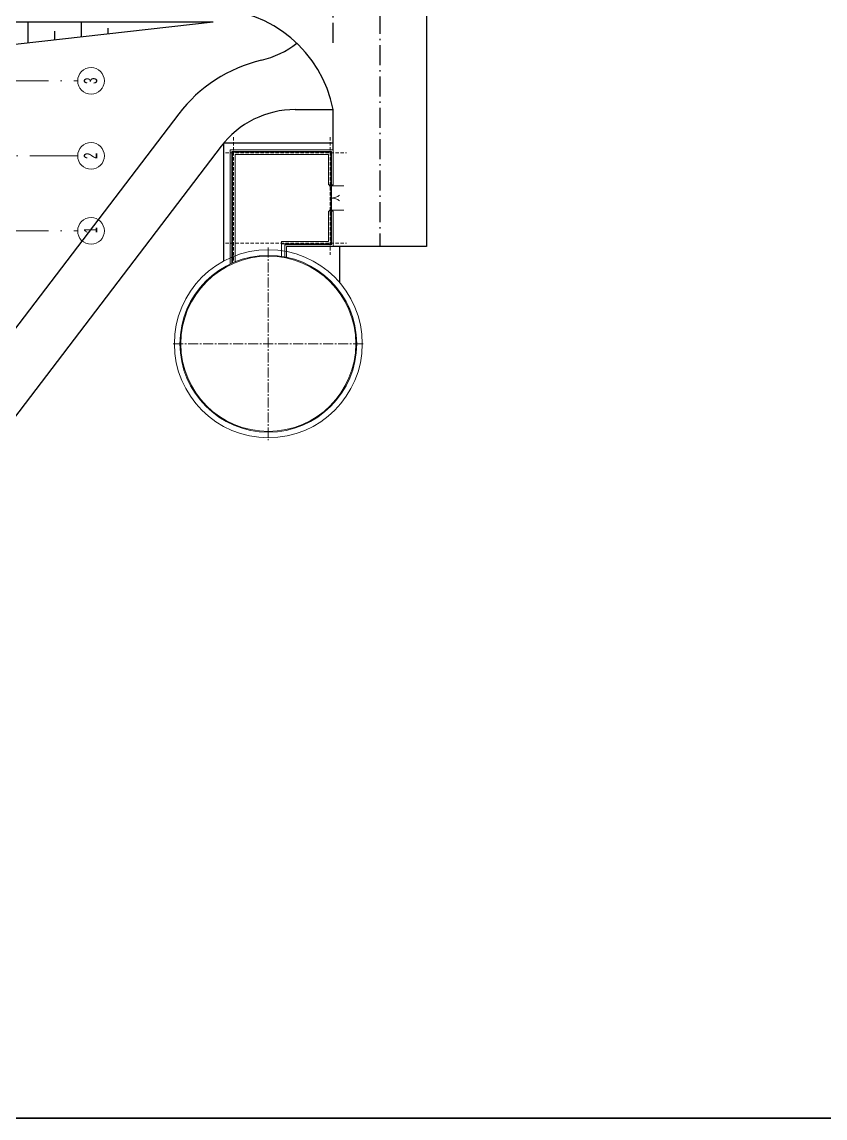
# Model space of a CAD drawing. Extents: x 6529560 to 6558080, y 5579316 to 5588131.
# Drawn here: x 6543630.5 to 6543690.8, y 5579440.5 to 5579522.6 of the extents above; entities that cross this region are included whole.
import ezdxf

# ---------------------------------------------------------------- set-up
doc = ezdxf.new("R2010")
doc.units = 0
doc.header["$MEASUREMENT"] = 0
for name, pattern in [('ACAD_ISO10W100', [18, 12, -3, 0, -3]), ('DCD Osie', [9, 6, -1.5, 0, -1.5]), ('xref_pompownia schenker$0$CENTER2', [1.125, 0.75, -0.125, 0.125, -0.125]), ('xref_pompownia schenker$0$HIDDEN', [0.375, 0.25, -0.125])]:
    doc.linetypes.add(name, pattern=pattern)
doc.layers.get('0').update_dxf_attribs({"color": 2, "linetype": 'CONTINUOUS', "lineweight": 5})
for name, color, linetype, lineweight in [('arch_droga', 1, 'CONTINUOUS', 25), ('arch_osie', 181, 'CONTINUOUS', 5), ('arch_powierzchnia', 6, 'CONTINUOUS', 35), ('arch_sciany zewnętrzne', 94, 'CONTINUOUS', 18)]:
    doc.layers.add(name, color=color, linetype=linetype, lineweight=lineweight)
doc.layers.add('arch_osie opisy', color=1, linetype='CONTINUOUS')
doc.layers.add('R_skarpa', color=2, linetype='CONTINUOUS')
doc.styles.get("Standard").update_dxf_attribs({"font": 'arial.ttf', "width": 0.75})

# ---------------------------------------------------------------- blocks, each defined once
blk = doc.blocks.new('ZT_z_opisami')
at = {"layer": 'arch_droga', "color": 7, "linetype": 'DCD Osie', "ltscale": 0.25}
for p, q in [((6540979.165, 5579539.792), (6540979.165, 5579428.354)), ((6540975.665, 5579443.637), (6540975.665, 5579471.637))]:
    blk.add_line(p, q, dxfattribs=at)
at = {"layer": 'arch_droga', "color": 7}
for p, q in [((6540982.665, 5579531.322, -6.54), (6540982.665, 5579428.354, -6.54)), ((6540964.081, 5579438.293), (6540948.66, 5579418.083)), ((6540972.826, 5579438.62), (6540975.665, 5579438.62)), ((6540975.665, 5579435.594, -6.54), (6540975.665, 5579438.62)), ((6540967.261, 5579435.866), (6540947.64, 5579410.152)), ((6540982.665, 5579428.354, -6.54), (6540975.668, 5579428.354, -6.54))]:
    blk.add_line(p, q, dxfattribs=at)
at = {"layer": 'arch_droga', "color": 7, "linetype": 'Continuous'}
for p, q in [((6540967.434, 5579436.084), (6540967.434, 5579427.247)), ((6540975.665, 5579436.092), (6540967.442, 5579436.093)), ((6540976.166, 5579425.621), (6540976.167, 5579428.354))]:
    blk.add_line(p, q, dxfattribs=at)
at = {"layer": 'arch_droga', "color": 7}
for centre, radius, start, end in [((6540966.522, 5579436.861, 19.621), 9.311, 10.88765, 89.38781), ((6540968.665, 5579449.132), 7, 283.36483, 307.74349), ((6540972.826, 5579431.62), 11, 103.36483, 142.65485), ((6540972.826, 5579431.62), 7, 90, 142.65485)]:
    blk.add_arc(centre, radius, start, end, dxfattribs=at)
at = {"layer": 'R_skarpa', "color": 7}
for p, q in [((6540966.665, 5579445.172, -6.54), (6540947.665, 5579445.172, -6.54)), ((6540966.665, 5579445.172, -6.54), (6540947.665, 5579443.022, -6.54)), ((6540952.793, 5579443.602, -6.54), (6540952.793, 5579445.172, -6.54)), ((6540954.793, 5579443.828, -6.54), (6540954.793, 5579444.5, -6.54)), ((6540956.793, 5579444.055, -6.54), (6540956.793, 5579445.172, -6.54)), ((6540958.793, 5579444.281, -6.54), (6540958.793, 5579444.726, -6.54))]:
    blk.add_line(p, q, dxfattribs=at)
blk = doc.blocks.new('pompownia 1')
at = {"layer": 'arch_sciany zewnętrzne', "linetype": 'xref_pompownia schenker$0$CENTER2'}
for p, q in [((3605105.36, 6073341.844), (3605105.36, 6073327.56)), ((3605098.137, 6073334.716), (3605112.583, 6073334.716))]:
    blk.add_line(p, q, dxfattribs=at)
at = {"layer": 'arch_sciany zewnętrzne'}
for p, q in [((3605090.817, 6073337.576), (3605090.817, 6073329.846)), ((3605099.382, 6073337.576), (3605090.817, 6073337.576)), ((3605090.937, 6073337.306), (3605090.937, 6073337.462)), ((3605090.937, 6073329.966), (3605090.937, 6073337.456)), ((3605090.937, 6073337.456), (3605099.326, 6073337.456)), ((3605099.306, 6073337.413), (3605090.937, 6073337.413)), ((3605090.997, 6073337.413), (3605090.997, 6073330.018)), ((3605094.133, 6073337.413), (3605090.997, 6073337.413)), ((3605091.174, 6073330.206), (3605091.174, 6073337.216)), ((3605091.174, 6073337.216), (3605099.222, 6073337.216)), ((3605097.694, 6073333.716), (3605097.694, 6073330.206)), ((3605098.809, 6073333.716), (3605097.694, 6073333.716)), ((3605097.868, 6073333.716), (3605097.868, 6073330.018)), ((3605097.937, 6073333.476), (3605097.937, 6073329.966)), ((3605098.85, 6073333.476), (3605097.937, 6073333.476)), ((3605098.057, 6073333.356), (3605098.057, 6073333.066)), ((3605098.057, 6073333.356), (3605098.874, 6073333.356)), ((3605098.057, 6073333.066), (3605098.057, 6073329.846)), ((3605090.937, 6073329.966), (3605090.937, 6073330.122)), ((3605093.439, 6073330.206), (3605091.174, 6073330.206)), ((3605093.439, 6073329.846), (3605093.439, 6073330.206)), ((3605093.534, 6073330.126), (3605093.439, 6073330.126)), ((3605093.439, 6073330.126), (3605093.439, 6073329.966)), ((3605093.534, 6073330.007), (3605093.534, 6073330.126)), ((3605097.694, 6073330.206), (3605095.429, 6073330.206)), ((3605095.429, 6073329.846), (3605095.429, 6073330.206)), ((3605097.931, 6073330.122), (3605097.931, 6073329.966)), ((3605090.817, 6073329.846), (3605093.439, 6073329.846)), ((3605093.439, 6073329.966), (3605090.937, 6073329.966)), ((3605091.313, 6073329.966), (3605090.937, 6073329.966)), ((3605097.868, 6073330.018), (3605090.997, 6073330.018)), ((3605093.439, 6073329.966), (3605093.519, 6073329.966)), ((3605093.519, 6073329.966), (3605093.519, 6073330.007)), ((3605093.519, 6073330.007), (3605093.534, 6073330.007)), ((3605097.937, 6073329.966), (3605095.429, 6073329.966)), ((3605095.429, 6073329.846), (3605098.057, 6073329.846)), ((3605097.931, 6073329.966), (3605097.555, 6073329.966))]:
    blk.add_line(p, q, dxfattribs=at)
at = {"layer": 'arch_sciany zewnętrzne', "linetype": 'xref_pompownia schenker$0$HIDDEN'}
for p, q in [((3605091.055, 6073337.933), (3605091.055, 6073328.852)), ((3605097.815, 6073337.933), (3605097.815, 6073328.852)), ((3605089.877, 6073337.336), (3605099.273, 6073337.336)), ((3605089.877, 6073330.086), (3605098.703, 6073330.086))]:
    blk.add_line(p, q, dxfattribs=at)
at = {"layer": 'arch_sciany zewnętrzne', "linetype": 'ByBlock'}
blk.add_line((3605097.694, 6073333.117), (3605097.694, 6073330.206), dxfattribs=at)
at = {"layer": 'arch_sciany zewnętrzne', "extrusion": (0, 0, -1)}
for p, q in [((3605095.334, 6073330.007), (3605095.334, 6073330.126)), ((3605095.334, 6073330.126), (3605095.429, 6073330.126)), ((3605095.429, 6073330.126), (3605095.429, 6073329.966)), ((3605093.524, 6073329.056), (3605093.524, 6073330.006)), ((3605093.524, 6073330.006), (3605094.434, 6073330.006)), ((3605094.434, 6073329.966), (3605093.524, 6073329.966)), ((3605094.269, 6073329.444), (3605094.221, 6073329.381)), ((3605094.312, 6073329.511), (3605094.269, 6073329.444)), ((3605094.349, 6073329.581), (3605094.312, 6073329.511)), ((3605094.379, 6073329.655), (3605094.349, 6073329.581)), ((3605094.403, 6073329.73), (3605094.379, 6073329.655)), ((3605094.42, 6073329.808), (3605094.403, 6073329.73)), ((3605094.43, 6073329.887), (3605094.42, 6073329.808)), ((3605094.434, 6073329.966), (3605094.43, 6073329.887)), ((3605094.434, 6073329.966), (3605094.434, 6073330.006)), ((3605094.434, 6073330.006), (3605095.344, 6073330.006)), ((3605094.434, 6073330.006), (3605094.434, 6073329.966)), ((3605095.344, 6073329.966), (3605094.434, 6073329.966)), ((3605094.437, 6073329.887), (3605094.434, 6073329.966)), ((3605094.448, 6073329.808), (3605094.437, 6073329.887)), ((3605094.465, 6073329.73), (3605094.448, 6073329.808)), ((3605094.489, 6073329.655), (3605094.465, 6073329.73)), ((3605094.519, 6073329.581), (3605094.489, 6073329.655)), ((3605094.556, 6073329.511), (3605094.519, 6073329.581)), ((3605094.598, 6073329.444), (3605094.556, 6073329.511)), ((3605094.647, 6073329.381), (3605094.598, 6073329.444)), ((3605095.349, 6073330.007), (3605095.334, 6073330.007)), ((3605095.344, 6073330.006), (3605095.344, 6073329.056)), ((3605095.349, 6073329.966), (3605095.349, 6073330.007)), ((3605095.429, 6073329.966), (3605095.349, 6073329.966))]:
    blk.add_line(p, q, dxfattribs=at)
at = {"layer": 'arch_sciany zewnętrzne', "linetype": 'Continuous', "lineweight": 25}
blk.add_line((3605093.439, 6073329.966), (3605090.937, 6073329.966), dxfattribs=at)
at = {"layer": 'arch_sciany zewnętrzne'}
blk.add_circle((3605105.36, 6073334.716), 6.628, dxfattribs=at)
for major_axis, start_param, end_param in [((4.985, 4.985), 5.497787, 11.780972), ((6.512, 1.235), -0.187366, 6.095819), ((6.453, 1.223), -0.187366, 6.095819)]:
    blk.add_ellipse((3605105.36, 6073334.716), major_axis=major_axis, ratio=1, start_param=start_param, end_param=end_param, dxfattribs=at)

msp = doc.modelspace()

# ---------------------------------------------------------------- linework, layer by layer
at = {"layer": 'arch_osie', "linetype": 'ACAD_ISO10W100', "ltscale": 0.3, "extrusion": (-4.94832e-09, -8.0265e-10, 1)}
for points in [[(6543507.8822, 5579518.2202), (6543634.6822, 5579518.2202)], [(6543620.0822, 5579512.5952), (6543634.6822, 5579512.5952)], [(6543507.8822, 5579506.9702), (6543634.6822, 5579506.9702)]]:
    msp.add_lwpolyline(points, dxfattribs=at)
at = {"layer": 'arch_osie'}
for centre in [(6543635.6822, 5579518.2202, 13.8796), (6543635.6822, 5579512.5952, 13.8796), (6543635.6822, 5579506.9702, 13.8796)]:
    msp.add_circle(centre, 1, dxfattribs=at)
at = {"layer": 'arch_powierzchnia'}
for points in [[(6543241.5105, 5579440.4581), (6544098.1793, 5579440.4581), (6544098.1793, 5579693.1461), (6543241.5105, 5579693.1461)], [(6543408.6673, 5579440.4581), (6543698.6563, 5579440.4581), (6543698.6563, 5579693.1461), (6543408.6673, 5579693.1461)]]:
    msp.add_lwpolyline(points, close=True, dxfattribs=at)

# ---------------------------------------------------------------- block references
at = {"color": 4, "rotation": 359.9999223416695}
msp.add_blockref('ZT_z_opisami', (2670.615, 86.312, -1.4022), dxfattribs=at)
at = {"layer": 'arch_osie opisy', "linetype": 'ByBlock', "xscale": -1, "rotation": 89.99999999421262}
msp.add_blockref('pompownia 1', (12616983.7005, 9184603.871, -6.5405), dxfattribs=at)

# ---------------------------------------------------------------- texts
at = {"layer": 'arch_osie opisy', "char_height": 1, "width": 1.5, "attachment_point": 1, "rotation": 90}
for s, insert in [('{\\fArial Narrow|b0|i0|c238|p34;3}', (6543635.1442, 5579517.987, 13.8796)), ('{\\fArial Narrow|b0|i0|c238|p34;2}', (6543635.1442, 5579512.362, 13.8796)), ('{\\fArial Narrow|b0|i0|c238|p34;1}', (6543635.1442, 5579506.7902, 13.8796))]:
    msp.add_mtext(s, dxfattribs=dict(at, insert=insert))

doc.saveas('drawing.dxf')
